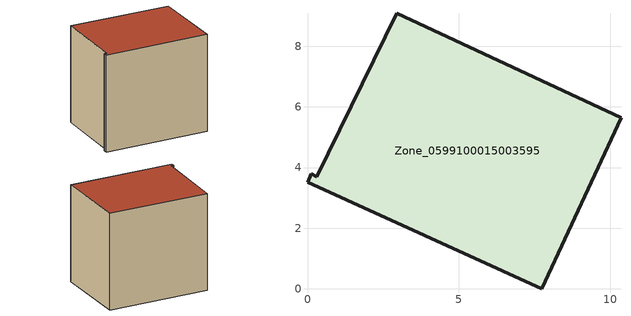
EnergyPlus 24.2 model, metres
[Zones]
Zone_0599100015003595
 floor ground (C_G): 0.31,3.7 2.95,9.09 10.35,5.65 7.73,0 0,3.52 0.12,3.79 z0.73
 wall outside (C_F): 0,3.52 7.73,0 10.35,5.65 2.95,9.09 0.31,3.7 0.12,3.79 0,3.52 z0.73:8.48
 roof outside (C_R): 0.31,3.7 0.12,3.79 0,3.52 7.73,0 10.35,5.65 2.95,9.09 z8.48
[BUILDING]
Pand.0599100015003595: North Axis=0; Terrain=City; Loads Convergence Tolerance Value=0.04; Temperature Convergence Tolerance Value=0.4; Solar Distribution=FullExterior; Maximum Number of Warmup Days=25; Minimum Number of Warmup Days=1
[Site:Location]
Rotterdam.The.Hague.AP_ZH_NLD Design_Conditions: Latitude=51.96; Longitude=4.45; Time Zone=1; Elevation=-4.5
[SITE:GROUNDTEMPERATURE:BUILDINGSURFACE]
18, 18, 18, 18, 18, 18, 18, 18, 18, 18, 18, 18
[MATERIAL] Thermal Absorptance=0.9; Solar Absorptance=0.7; Visible Absorptance=0.7
Name | Roughness | Thickness | Conductivity | Density | Specific Heat
G.TC.1965-1974 | MediumSmooth | 0.15 | 0.882353 | 540 | 1210
F.TC.1965-1974 | Rough | 0.3 | 0.697674 | 1920 | 840
R.TC.1965-1974 | MediumRough | 0.2 | 0.232558 | 1500 | 1000
[CONSTRUCTION]
C_G: G.TC.1965-1974
C_F: F.TC.1965-1974
C_R: R.TC.1965-1974
[ZONE]
Zone_0599100015003595: Type=1; Multiplier=1; Ceiling Height=Autocalculate; Volume=Autocalculate; Floor Area=autocalculate; Part of Total Floor Area=Yes
[ZONEINFILTRATION:DESIGNFLOWRATE]
Infil_Zone_0599100015003595: Zone or ZoneList or Space or SpaceList=Zone_0599100015003595; Schedule=AlwaysOn; Design Flow Rate Calculation Method=Flow/Area; Flow Rate per Floor Area=0.003; Constant Term Coefficient=1; Temperature Term Coefficient=0; Velocity Term Coefficient=0; Velocity Squared Term Coefficient=0
[HVACTEMPLATE:ZONE:IDEALLOADSAIRSYSTEM]
Zone_0599100015003595: Maximum Heating Supply Air Temperature=50; Minimum Cooling Supply Air Temperature=13; Maximum Heating Supply Air Humidity Ratio=0.0156; Minimum Cooling Supply Air Humidity Ratio=0.0077; Heating Limit=NoLimit; Cooling Limit=NoLimit; Dehumidification Control Type=ConstantSensibleHeatRatio; Cooling Sensible Heat Ratio=0.7; Dehumidification Setpoint=60; Humidification Control Type=None; Humidification Setpoint=30; Outdoor Air Method=None; Outdoor Air Flow Rate per Person=0.00944; Outdoor Air Flow Rate per Zone Floor Area=0; Outdoor Air Flow Rate per Zone=0; Demand Controlled Ventilation Type=None; Outdoor Air Economizer Type=NoEconomizer; Heat Recovery Type=None; Sensible Heat Recovery Effectiveness=0.7; Latent Heat Recovery Effectiveness=0.65
[ZONECONTROL:THERMOSTAT]
ThermostatControl_Zone_0599100015003595: Zone or ZoneList=Zone_0599100015003595; Control Type Schedule=DualSetpointControlType; Control 1=Thermostat_Zone_0599100015003595; Temperature Difference Between Cutout And Setpoint=0
[THERMOSTATSETPOINT:DUALSETPOINT]
Thermostat_Zone_0599100015003595: Heating Setpoint Temperature Schedule=HeatingSetpoint_Zone_0599100015003595; Cooling Setpoint Temperature Schedule=CoolingSetpoint_Zone_0599100015003595
[SCHEDULE:COMPACT]
HeatingSetpoint_Zone_0599100015003595: Through: 12/31, For: AllDays, Until: 24:00, 21
CoolingSetpoint_Zone_0599100015003595: Through: 12/31, For: AllDays, Until: 24:00, 24
DualSetpointControlType: Through: 12/31, For: AllDays, Until: 24:00, 4
AlwaysOn: Through: 12/31, For: AllDays, Until: 24:00, 1
